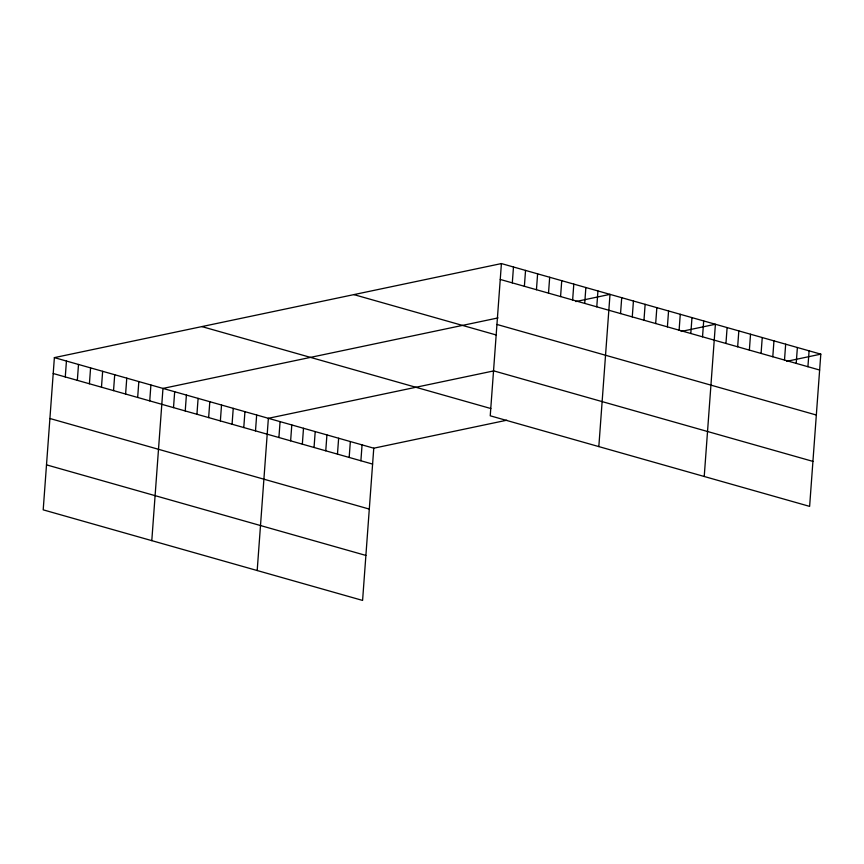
<?xml version="1.0" encoding="UTF-8"?>
<svg xmlns="http://www.w3.org/2000/svg" width="864" height="864" viewBox="0 0 864 864"><rect width="100%" height="100%" fill="white"/><g stroke="black" fill="none" stroke-linecap="round" stroke-linejoin="round"><path stroke-width="1.3" d="M501.412 263.574L490.234 415.8L809.622 506.38L820.8 354.154L501.412 263.574L54.378 357.62L43.2 509.846L362.588 600.426L373.766 448.2L506.801 420.217M65.275 376.931L66.442 361.044M77.339 380.354L78.505 364.468M89.413 383.767L90.58 367.891M101.477 387.191L102.643 371.315M113.54 390.614L114.707 374.738M125.604 394.038L126.77 378.151M137.668 397.462L138.834 381.575M149.742 400.885L150.908 384.998M151.794 540.648L162.972 388.422L498.042 317.92M173.513 407.624L174.679 391.738M185.231 410.94L186.397 395.064M196.938 414.266L198.104 398.38M208.645 417.582L209.812 401.706M220.363 420.908L221.53 405.022M232.07 424.224L233.237 408.348M243.778 427.55L244.944 411.664M255.496 430.866L256.662 414.99M257.191 570.532L268.369 418.306L493.15 371.023M278.91 437.508L280.076 421.632M290.628 440.834L291.794 424.948M302.335 444.15L303.502 428.274M314.042 447.476L315.209 431.59M325.76 450.803L326.927 434.916M337.468 454.118L338.634 438.242M349.175 457.445L350.341 441.558M360.893 460.76L362.059 444.884M512.309 282.874L513.475 266.998M524.383 286.297L525.539 270.421M536.447 289.721L537.613 273.834M548.51 293.144L549.677 277.258M560.574 296.568L561.74 280.681M572.638 299.981L573.804 284.105M584.712 303.404L585.868 287.528M596.776 306.828L597.942 290.952M598.828 446.591L610.006 294.365L575.759 301.579M620.546 313.567L621.713 297.691M632.264 316.894L633.431 301.007M643.972 320.209L645.138 304.333M655.679 323.536L656.845 307.649M667.397 326.851L668.563 310.975M679.104 330.178L680.27 314.291M690.811 333.493L691.978 317.617M702.529 336.82L703.696 320.933M704.225 476.485L715.403 324.259L681.156 331.463M725.944 343.462L727.11 327.575M737.662 346.788L738.828 330.901M749.369 350.104L750.535 334.228M761.076 353.43L762.242 337.543M772.794 356.746L773.96 340.87M784.501 360.072L785.668 344.185M796.208 363.388L797.375 347.512M807.926 366.714L809.093 350.827M786.553 361.357L820.8 354.154M500.245 279.45L819.634 370.03M496.94 324.454L816.329 415.022M353.894 294.613L496.444 335.038M493.538 370.807L812.927 461.387M201.895 326.592L490.838 408.532M54.378 357.62L373.766 448.2M53.212 373.507L372.6 464.087M49.907 418.5L369.295 509.08M46.505 464.854L365.893 555.433"/></g></svg>
